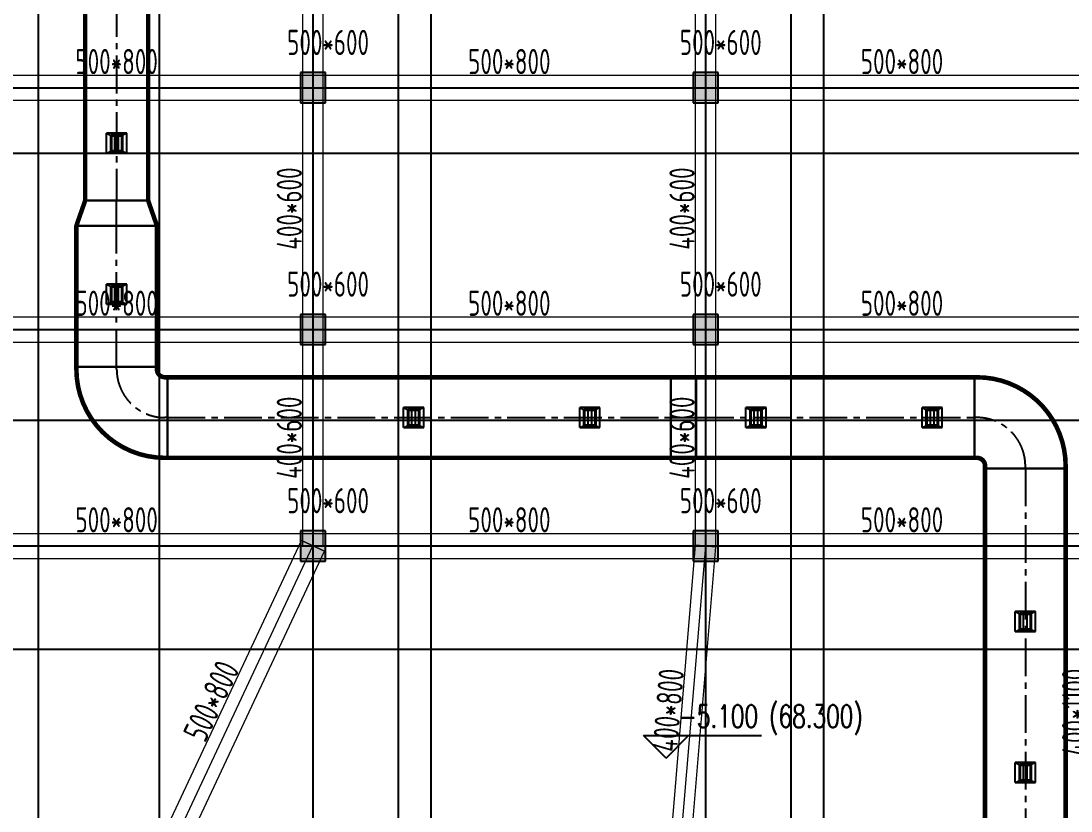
# Model space of a CAD drawing. Extents: x 369444 to 684549, y -549309 to 575337.
# Drawn here: x 420974 to 441831, y 355344 to 371032 of the extents above; entities that cross this region are included whole.
import ezdxf

# ---------------------------------------------------------------- set-up
doc = ezdxf.new("R2010")
doc.units = 0
doc.header["$LTSCALE"] = 1000
doc.header["$MEASUREMENT"] = 0
doc.linetypes.add('CENTER2', pattern=[1.125, 0.75, -0.125, 0.125, -0.125])
for name, color, linetype, lineweight, true_color in [('-1-0-1', 7, 'Continuous', 0, 0xc0c0c0), ('-1-1-2', 7, 'Continuous', 0, 0xc0c0c0), ('-2-0-1', 1, 'Continuous', 0, 0xff0000), ('-2-1-2', 9, 'Continuous', 0, 0x808080), ('11-6-1', 2, 'Continuous', 0, 0xffff00), ('11-6-2', 2, 'Continuous', 0, 0xffff00), ('11-6-5', 2, 'Continuous', 0, 0xffff00), ('12-6-1', 4, 'Continuous', 0, 0x00ffff), ('12-6-2', 4, 'Continuous', 0, 0x00ffff), ('12-6-5', 4, 'Continuous', 0, 0x00ffff)]:
    doc.layers.add(name, color=color, linetype=linetype, lineweight=lineweight, true_color=true_color)
for name, color, linetype in [('A-COLU-CONC', 9, 'Continuous'), ('A-WALL-HATCH', 8, 'Continuous'), ('COLUMN', 9, 'Continuous'), ('DOTE', 1, 'Continuous'), ('DUCT-排烟中心线', 5, 'CENTER2'), ('DUCT-排烟法兰', 4, 'Continuous'), ('DUCT-排烟管', 2, 'Continuous'), ('DUCT-排烟管端线', 4, 'Continuous'), ('景观场地标高', 4, 'Continuous'), ('风管标注', 3, 'Continuous')]:
    doc.layers.add(name, color=color, linetype=linetype)
doc.styles.add('_TCH_DIM', font='SIMPLEX', dxfattribs={"bigfont": 'GBCBIG'})
doc.styles.add('yjkcad', font='yjkeng.shx', dxfattribs={"width": 0.7, "height": 250, "bigfont": 'yjkchn.shx'})

# ---------------------------------------------------------------- blocks, each defined once
blk = doc.blocks.new('N-风管')
at = {"color": 0, "linetype": 'Continuous'}
for p, q in [((38489258630.664482, 3905462880.487501, 2600), (38489258630.664482, 3905463280.487501, 2600)), ((38489258630.664482, 3905459880.987501, 2600), (38489258630.664482, 3905460280.987501, 2600)), ((38489264530.827583, 3905457430.368454, 2600), (38489264530.827583, 3905457830.368454, 2600)), ((38489268030.827583, 3905457430.368454, 2600), (38489268030.827583, 3905457830.368454, 2600)), ((38489271330.827583, 3905457430.368454, 2600), (38489271330.827583, 3905457830.368454, 2600)), ((38489274830.827583, 3905457430.368454, 2600), (38489274830.827583, 3905457830.368454, 2600)), ((38489276680.636398, 3905453380.5, 2600), (38489276680.636398, 3905453780.5, 2600)), ((38489276680.636398, 3905450380.5, 2600), (38489276680.636398, 3905450780.5, 2600))]:
    blk.add_line(p, q, dxfattribs=at)
at = {"color": 0}
for p, q in [((38489259030.664482, 3905463280.487501, 2600), (38489258630.664482, 3905463280.487501, 2600)), ((38489258630.664482, 3905463280.487501, 2600), (38489258719.553368, 3905463232.487501, 2600)), ((38489259030.664482, 3905463280.487501, 2600), (38489258941.775597, 3905463232.487501, 2600)), ((38489259030.664482, 3905462880.487501, 2600), (38489259030.664482, 3905463280.487501, 2600)), ((38489258793.627441, 3905462920.487501, 2600), (38489258793.627441, 3905463232.487501, 2600)), ((38489258867.701523, 3905462920.487501, 2600), (38489258867.701523, 3905463232.487501, 2600)), ((38489258630.664482, 3905462880.487501, 2600), (38489258719.553368, 3905462920.487501, 2600)), ((38489258630.664482, 3905462880.487501, 2600), (38489259030.664482, 3905462880.487501, 2600)), ((38489258941.775597, 3905462920.487501, 2600), (38489259030.664482, 3905462880.487501, 2600)), ((38489259030.664482, 3905460280.987501, 2600), (38489258630.664482, 3905460280.987501, 2600)), ((38489258630.664482, 3905460280.987501, 2600), (38489258719.553368, 3905460232.987501, 2600)), ((38489258793.627441, 3905459920.987501, 2600), (38489258793.627441, 3905460232.987501, 2600)), ((38489258867.701523, 3905459920.987501, 2600), (38489258867.701523, 3905460232.987501, 2600)), ((38489259030.664482, 3905460280.987501, 2600), (38489258941.775597, 3905460232.987501, 2600)), ((38489259030.664482, 3905459880.987501, 2600), (38489259030.664482, 3905460280.987501, 2600)), ((38489258630.664482, 3905459880.987501, 2600), (38489258719.553368, 3905459920.987501, 2600)), ((38489258630.664482, 3905459880.987501, 2600), (38489259030.664482, 3905459880.987501, 2600)), ((38489258941.775597, 3905459920.987501, 2600), (38489259030.664482, 3905459880.987501, 2600)), ((38489264930.827583, 3905457830.368454, 2600), (38489264530.827583, 3905457830.368454, 2600)), ((38489264530.827583, 3905457830.368454, 2600), (38489264619.716461, 3905457782.368454, 2600)), ((38489264693.790527, 3905457470.368454, 2600), (38489264693.790527, 3905457782.368454, 2600)), ((38489264767.864616, 3905457470.368454, 2600), (38489264767.864616, 3905457782.368454, 2600)), ((38489264930.827583, 3905457830.368454, 2600), (38489264841.93869, 3905457782.368454, 2600)), ((38489264930.827583, 3905457430.368454, 2600), (38489264930.827583, 3905457830.368454, 2600)), ((38489268430.827583, 3905457830.368454, 2600), (38489268030.827583, 3905457830.368454, 2600)), ((38489268030.827583, 3905457830.368454, 2600), (38489268119.716461, 3905457782.368454, 2600)), ((38489268193.790527, 3905457470.368454, 2600), (38489268193.790527, 3905457782.368454, 2600)), ((38489268267.864616, 3905457470.368454, 2600), (38489268267.864616, 3905457782.368454, 2600)), ((38489268430.827583, 3905457830.368454, 2600), (38489268341.93869, 3905457782.368454, 2600)), ((38489268430.827583, 3905457430.368454, 2600), (38489268430.827583, 3905457830.368454, 2600)), ((38489271730.827583, 3905457830.368454, 2600), (38489271330.827583, 3905457830.368454, 2600)), ((38489271330.827583, 3905457830.368454, 2600), (38489271419.716461, 3905457782.368454, 2600)), ((38489271493.790527, 3905457470.368454, 2600), (38489271493.790527, 3905457782.368454, 2600)), ((38489271567.864616, 3905457470.368454, 2600), (38489271567.864616, 3905457782.368454, 2600)), ((38489271730.827583, 3905457830.368454, 2600), (38489271641.93869, 3905457782.368454, 2600)), ((38489271730.827583, 3905457430.368454, 2600), (38489271730.827583, 3905457830.368454, 2600)), ((38489275230.827583, 3905457830.368454, 2600), (38489274830.827583, 3905457830.368454, 2600)), ((38489274830.827583, 3905457830.368454, 2600), (38489274919.716461, 3905457782.368454, 2600)), ((38489274993.790527, 3905457470.368454, 2600), (38489274993.790527, 3905457782.368454, 2600)), ((38489275067.864616, 3905457470.368454, 2600), (38489275067.864616, 3905457782.368454, 2600)), ((38489275230.827583, 3905457830.368454, 2600), (38489275141.93869, 3905457782.368454, 2600)), ((38489275230.827583, 3905457430.368454, 2600), (38489275230.827583, 3905457830.368454, 2600)), ((38489264530.827583, 3905457430.368454, 2600), (38489264619.716461, 3905457470.368454, 2600)), ((38489264530.827583, 3905457430.368454, 2600), (38489264930.827583, 3905457430.368454, 2600)), ((38489264841.93869, 3905457470.368454, 2600), (38489264930.827583, 3905457430.368454, 2600)), ((38489268030.827583, 3905457430.368454, 2600), (38489268119.716461, 3905457470.368454, 2600)), ((38489268030.827583, 3905457430.368454, 2600), (38489268430.827583, 3905457430.368454, 2600)), ((38489268341.93869, 3905457470.368454, 2600), (38489268430.827583, 3905457430.368454, 2600)), ((38489271330.827583, 3905457430.368454, 2600), (38489271419.716461, 3905457470.368454, 2600)), ((38489271330.827583, 3905457430.368454, 2600), (38489271730.827583, 3905457430.368454, 2600)), ((38489271641.93869, 3905457470.368454, 2600), (38489271730.827583, 3905457430.368454, 2600)), ((38489274830.827583, 3905457430.368454, 2600), (38489274919.716461, 3905457470.368454, 2600)), ((38489274830.827583, 3905457430.368454, 2600), (38489275230.827583, 3905457430.368454, 2600)), ((38489275141.93869, 3905457470.368454, 2600), (38489275230.827583, 3905457430.368454, 2600)), ((38489277080.636398, 3905453780.5, 2600), (38489276680.636398, 3905453780.5, 2600)), ((38489276680.636398, 3905453780.5, 2600), (38489276769.525284, 3905453732.5, 2600)), ((38489276843.599358, 3905453420.5, 2600), (38489276843.599358, 3905453732.5, 2600)), ((38489276917.673439, 3905453420.5, 2600), (38489276917.673439, 3905453732.5, 2600)), ((38489277080.636398, 3905453780.5, 2600), (38489276991.747513, 3905453732.5, 2600)), ((38489277080.636398, 3905453380.5, 2600), (38489277080.636398, 3905453780.5, 2600)), ((38489276680.636398, 3905453380.5, 2600), (38489276769.525284, 3905453420.5, 2600)), ((38489276680.636398, 3905453380.5, 2600), (38489277080.636398, 3905453380.5, 2600)), ((38489276991.747513, 3905453420.5, 2600), (38489277080.636398, 3905453380.5, 2600)), ((38489277080.636398, 3905450780.5, 2600), (38489276680.636398, 3905450780.5, 2600)), ((38489276680.636398, 3905450780.5, 2600), (38489276769.525284, 3905450732.5, 2600)), ((38489277080.636398, 3905450780.5, 2600), (38489276991.747513, 3905450732.5, 2600)), ((38489277080.636398, 3905450380.5, 2600), (38489277080.636398, 3905450780.5, 2600)), ((38489276843.599358, 3905450420.5, 2600), (38489276843.599358, 3905450732.5, 2600)), ((38489276917.673439, 3905450420.5, 2600), (38489276917.673439, 3905450732.5, 2600)), ((38489276680.636398, 3905450380.5, 2600), (38489276769.525284, 3905450420.5, 2600)), ((38489276680.636398, 3905450380.5, 2600), (38489277080.636398, 3905450380.5, 2600)), ((38489276991.747513, 3905450420.5, 2600), (38489277080.636398, 3905450380.5, 2600))]:
    blk.add_line(p, q, dxfattribs=at)
at = {"color": 0, "lineweight": 40}
for p, q in [((38489258941.775597, 3905463232.487501, 2600), (38489258719.553368, 3905463232.487501, 2600)), ((38489258719.553368, 3905463232.487501, 2600), (38489258719.553368, 3905462920.487501, 2600)), ((38489258941.775597, 3905463232.487501, 2600), (38489258941.775597, 3905462920.487501, 2600)), ((38489258719.553368, 3905462920.487501, 2600), (38489258941.775597, 3905462920.487501, 2600)), ((38489258941.775597, 3905460232.987501, 2600), (38489258719.553368, 3905460232.987501, 2600)), ((38489258719.553368, 3905460232.987501, 2600), (38489258719.553368, 3905459920.987501, 2600)), ((38489258941.775597, 3905460232.987501, 2600), (38489258941.775597, 3905459920.987501, 2600)), ((38489258719.553368, 3905459920.987501, 2600), (38489258941.775597, 3905459920.987501, 2600)), ((38489264841.93869, 3905457782.368454, 2600), (38489264619.716461, 3905457782.368454, 2600)), ((38489264619.716461, 3905457782.368454, 2600), (38489264619.716461, 3905457470.368454, 2600)), ((38489264841.93869, 3905457782.368454, 2600), (38489264841.93869, 3905457470.368454, 2600)), ((38489268341.93869, 3905457782.368454, 2600), (38489268119.716461, 3905457782.368454, 2600)), ((38489268119.716461, 3905457782.368454, 2600), (38489268119.716461, 3905457470.368454, 2600)), ((38489268341.93869, 3905457782.368454, 2600), (38489268341.93869, 3905457470.368454, 2600)), ((38489271641.93869, 3905457782.368454, 2600), (38489271419.716461, 3905457782.368454, 2600)), ((38489271419.716461, 3905457782.368454, 2600), (38489271419.716461, 3905457470.368454, 2600)), ((38489271641.93869, 3905457782.368454, 2600), (38489271641.93869, 3905457470.368454, 2600)), ((38489275141.93869, 3905457782.368454, 2600), (38489274919.716461, 3905457782.368454, 2600)), ((38489274919.716461, 3905457782.368454, 2600), (38489274919.716461, 3905457470.368454, 2600)), ((38489275141.93869, 3905457782.368454, 2600), (38489275141.93869, 3905457470.368454, 2600)), ((38489264619.716461, 3905457470.368454, 2600), (38489264841.93869, 3905457470.368454, 2600)), ((38489268119.716461, 3905457470.368454, 2600), (38489268341.93869, 3905457470.368454, 2600)), ((38489271419.716461, 3905457470.368454, 2600), (38489271641.93869, 3905457470.368454, 2600)), ((38489274919.716461, 3905457470.368454, 2600), (38489275141.93869, 3905457470.368454, 2600)), ((38489276991.747513, 3905453732.5, 2600), (38489276769.525284, 3905453732.5, 2600)), ((38489276769.525284, 3905453732.5, 2600), (38489276769.525284, 3905453420.5, 2600)), ((38489276991.747513, 3905453732.5, 2600), (38489276991.747513, 3905453420.5, 2600)), ((38489276769.525284, 3905453420.5, 2600), (38489276991.747513, 3905453420.5, 2600)), ((38489276991.747513, 3905450732.5, 2600), (38489276769.525284, 3905450732.5, 2600)), ((38489276769.525284, 3905450732.5, 2600), (38489276769.525284, 3905450420.5, 2600)), ((38489276991.747513, 3905450732.5, 2600), (38489276991.747513, 3905450420.5, 2600)), ((38489276769.525284, 3905450420.5, 2600), (38489276991.747513, 3905450420.5, 2600))]:
    blk.add_line(p, q, dxfattribs=at)
at = {"layer": 'DUCT-排烟中心线', "color": 0}
for p, q in [((38489258830.664482, 3905470443.664015), (38489258830.664467, 3905461940.665907)), ((38489258830.664482, 3905461440.46591), (38489258830.664467, 3905461940.46591)), ((38489258830.66478, 3905458640.568377), (38489258830.664482, 3905461440.265905)), ((38489258830.664787, 3905458590.368377), (38489258830.66478, 3905458640.368377)), ((38489259840.664787, 3905457630.368454), (38489259790.664787, 3905457630.368454)), ((38489259840.664787, 3905457630.368454), (38489269841.399193, 3905457630.368454)), ((38489269841.59919, 3905457630.368454), (38489270341.59919, 3905457630.368454)), ((38489270341.799187, 3905457630.368454), (38489275870.436401, 3905457630.368454)), ((38489275920.636398, 3905457630.368454), (38489275870.636398, 3905457630.368454)), ((38489276880.636398, 3905456620.368454), (38489276880.636398, 3905456670.368454)), ((38489276880.636398, 3905456620.168455), (38489276880.636398, 3905447990.70988))]:
    blk.add_line(p, q, dxfattribs=at)
for centre, radius, start, end in [((38489259790.664787, 3905458590.368448), 959.999993, 180.0000042404, 270), ((38489275920.636398, 3905456670.368454), 960, 0.0000000285, 90)]:
    blk.add_arc(centre, radius, start, end, dxfattribs=at)
at = {"layer": 'DUCT-排烟法兰', "color": 0}
for p, q in [((38489258175.664467, 3905461940.565908), (38489259485.664467, 3905461940.565908)), ((38489259670.664482, 3905461440.365904), (38489257990.664482, 3905461440.365904)), ((38489259670.66478, 3905458640.468377), (38489257990.66478, 3905458640.468377)), ((38489269841.499191, 3905458470.368454), (38489269841.499191, 3905456790.368454)), ((38489270341.699188, 3905456790.368454), (38489270341.699188, 3905458470.368454)), ((38489275870.5364, 3905458470.368454), (38489275870.5364, 3905456790.368454)), ((38489276040.636398, 3905456620.268455), (38489277720.636398, 3905456620.268455))]:
    blk.add_line(p, q, dxfattribs=at)
at = {"layer": 'DUCT-排烟管', "color": 0, "const_width": 90}
for points in [[(38489258205.664482, 3905470443.664016), (38489258205.664467, 3905461940.665908)], [(38489259455.664467, 3905461940.665906), (38489259455.664482, 3905470443.664014)], [(38489258030.664482, 3905461440.465889), (38489258205.664467, 3905461940.465894)], [(38489259630.664482, 3905461440.465931), (38489259455.664467, 3905461940.465926)], [(38489258030.664482, 3905461440.265821), (38489258030.66478, 3905458640.568292)], [(38489259630.66478, 3905458640.568461), (38489259630.664482, 3905461440.26599)], [(38489258030.664787, 3905458590.36831), (38489258030.66478, 3905458640.36831)], [(38489259630.66478, 3905458640.368443), (38489259630.664787, 3905458590.368443)], [(38489259790.664787, 3905458430.368454), (38489259840.664787, 3905458430.368454)], [(38489269841.399193, 3905458430.368454), (38489259840.664787, 3905458430.368454)], [(38489269841.59919, 3905458430.368454), (38489270341.59919, 3905458430.368454)], [(38489275870.436401, 3905458430.368454), (38489270341.799187, 3905458430.368454)], [(38489275920.636398, 3905458430.368454), (38489275870.636398, 3905458430.368454)], [(38489259840.664787, 3905456830.368454), (38489259790.664787, 3905456830.368454)], [(38489259840.664787, 3905456830.368454), (38489269841.399193, 3905456830.368454)], [(38489269841.59919, 3905456830.368454), (38489270341.59919, 3905456830.368454)], [(38489270341.799187, 3905456830.368454), (38489275870.436401, 3905456830.368454)], [(38489275870.636398, 3905456830.368454), (38489275920.636398, 3905456830.368454)], [(38489276080.636398, 3905456670.368454), (38489276080.636398, 3905456620.368454)], [(38489276080.636398, 3905456620.168455), (38489276080.636398, 3905447990.70988)], [(38489277680.636398, 3905456620.368454), (38489277680.636398, 3905456670.368454)], [(38489277680.636398, 3905447990.70988), (38489277680.636398, 3905456620.168455)]]:
    blk.add_lwpolyline(points, dxfattribs=at)
at = {"layer": 'DUCT-排烟管', "color": 0, "extrusion": (0, 0, -1), "const_width": 90}
for points in [[(-38489259790.664787, 3905456830.368454, 0.4142135409), (-38489258030.664787, 3905458590.36831)], [(-38489259790.664787, 3905458430.368454, 0.4142135694), (-38489259630.664787, 3905458590.368443)]]:
    blk.add_lwpolyline(points, format="xyb", dxfattribs=at)
at = {"layer": 'DUCT-排烟管', "color": 0, "const_width": 90}
for points in [[(38489277680.636398, 3905456670.368454, 0.4142135624), (38489275920.636398, 3905458430.368454)], [(38489276080.636398, 3905456670.368454, 0.4142135624), (38489275920.636398, 3905456830.368454)]]:
    blk.add_lwpolyline(points, format="xyb", dxfattribs=at)
at = {"layer": 'DUCT-排烟管端线', "color": 0}
for p, q in [((38489258205.664467, 3905461940.665908), (38489259455.664467, 3905461940.665906)), ((38489259455.664467, 3905461940.465926), (38489258205.664467, 3905461940.465894)), ((38489258030.664482, 3905461440.465889), (38489259630.664482, 3905461440.465931)), ((38489259630.664482, 3905461440.26599), (38489258030.664482, 3905461440.265821)), ((38489258030.66478, 3905458640.568292), (38489259630.66478, 3905458640.568461)), ((38489258030.66478, 3905458640.36831), (38489259630.66478, 3905458640.368443)), ((38489259840.664787, 3905456830.368454), (38489259840.664787, 3905458430.368454)), ((38489259840.664787, 3905458430.368454), (38489259840.664787, 3905456830.368454)), ((38489269841.399193, 3905456830.368454), (38489269841.399193, 3905458430.368454)), ((38489269841.59919, 3905458430.368454), (38489269841.59919, 3905456830.368454)), ((38489270341.59919, 3905456830.368454), (38489270341.59919, 3905458430.368454)), ((38489270341.799187, 3905458430.368454), (38489270341.799187, 3905456830.368454)), ((38489275870.436401, 3905456830.368454), (38489275870.436401, 3905458430.368454)), ((38489275870.636398, 3905458430.368454), (38489275870.636398, 3905456830.368454)), ((38489277680.636398, 3905456620.368454), (38489276080.636398, 3905456620.368454)), ((38489277680.636398, 3905456620.168455), (38489276080.636398, 3905456620.168455))]:
    blk.add_line(p, q, dxfattribs=at)

msp = doc.modelspace()

# ---------------------------------------------------------------- hatches: boundary and pattern name
at = {"layer": 'A-WALL-HATCH'}
for points in [[(427024.7, 369406.6), (427024.7, 370006.6), (426524.7, 370006.6), (426524.7, 369406.6)], [(434824.7, 369406.6), (434824.7, 370006.6), (434324.7, 370006.6), (434324.7, 369406.6)], [(427024.7, 364606.6), (427024.7, 365206.6), (426524.7, 365206.6), (426524.7, 364606.6)], [(434824.7, 364606.6), (434824.7, 365206.6), (434324.7, 365206.6), (434324.7, 364606.6)], [(427024.7, 360306.6), (427024.7, 360906.6), (426524.7, 360906.6), (426524.7, 360306.6)], [(434824.7, 360306.6), (434824.7, 360906.6), (434324.7, 360906.6), (434324.7, 360306.6)]]:
    msp.add_hatch(color=256, dxfattribs=at).paths.add_polyline_path(points)

# ---------------------------------------------------------------- linework, layer by layer
at = {"layer": '-1-0-1', "color": 0}
for p in [(426774.3, 369707.1, -3600), (434574.3, 369707.1, -3600), (426774.3, 364907.1, -3600), (434574.3, 364907.1, -3600), (426774.3, 360607.1, -3600), (434574.3, 360607.1, -3600)]:
    msp.add_point(p, dxfattribs=at)
at = {"layer": '-1-1-2', "color": 0}
for p, q in [((426774.3, 369707.1, -3600), (426774.3, 369707.1)), ((434574.3, 369707.1, -3600), (434574.3, 369707.1)), ((426774.3, 364907.1, -3600), (426774.3, 364907.1)), ((434574.3, 364907.1, -3600), (434574.3, 364907.1)), ((426774.3, 360607.1, -3600), (426774.3, 360607.1)), ((434574.3, 360607.1, -3600), (434574.3, 360607.1))]:
    msp.add_line(p, q, dxfattribs=at)
at = {"layer": '-2-0-1', "color": 0}
for p, q in [((426774.3, 369707.1, -3600), (426774.3, 376307.1, -3600)), ((434574.3, 369707.1, -3600), (434574.3, 376307.1, -3600)), ((418974.3, 369707.1, -3600), (426774.3, 369707.1, -3600)), ((426774.3, 369707.1, -3600), (434574.3, 369707.1, -3600)), ((426774.3, 364907.1, -3600), (426774.3, 369707.1, -3600)), ((434574.3, 364907.1, -3600), (434574.3, 369707.1, -3600)), ((434574.3, 369707.1, -3600), (442374.3, 369707.1, -3600)), ((418974.3, 364907.1, -3600), (426774.3, 364907.1, -3600)), ((426774.3, 364907.1, -3600), (434574.3, 364907.1, -3600)), ((426774.3, 360607.1, -3600), (426774.3, 364907.1, -3600)), ((434574.3, 360607.1, -3600), (434574.3, 364907.1, -3600)), ((434574.3, 364907.1, -3600), (442374.3, 364907.1, -3600)), ((418974.3, 360607.1, -3600), (426774.3, 360607.1, -3600)), ((423674.4, 354006.9, -3600), (426774.3, 360607.1, -3600)), ((426774.3, 360607.1, -3600), (434574.3, 360607.1, -3600)), ((434024.3, 354007.1, -3600), (434574.3, 360607.1, -3600)), ((434574.3, 360607.1, -3600), (442374.3, 360607.1, -3600))]:
    msp.add_line(p, q, dxfattribs=at)
at = {"layer": '-2-1-2', "color": 0}
for p, q in [((426774.3, 369707.1), (426774.3, 376307.1)), ((434574.3, 369707.1), (434574.3, 376307.1)), ((418974.3, 369707.1), (426774.3, 369707.1)), ((426774.3, 369707.1), (434574.3, 369707.1)), ((426774.3, 364907.1), (426774.3, 369707.1)), ((434574.3, 364907.1), (434574.3, 369707.1)), ((434574.3, 369707.1), (442374.3, 369707.1)), ((418974.3, 364907.1), (426774.3, 364907.1)), ((426774.3, 364907.1), (434574.3, 364907.1)), ((426774.3, 360607.1), (426774.3, 364907.1)), ((434574.3, 360607.1), (434574.3, 364907.1)), ((434574.3, 364907.1), (442374.3, 364907.1)), ((418974.3, 360607.1), (426774.3, 360607.1)), ((423674.4, 354006.9), (426774.3, 360607.1)), ((426774.3, 360607.1), (434574.3, 360607.1)), ((434024.3, 354007.1), (434574.3, 360607.1)), ((434574.3, 360607.1), (442374.3, 360607.1))]:
    msp.add_line(p, q, dxfattribs=at)
at = {"layer": '11-6-1', "color": 0}
for p, q in [((426524.3, 370007.1), (426524.3, 369407.1)), ((427024.3, 370007.1), (426524.3, 370007.1)), ((426524.3, 370007.1, -3600), (426524.3, 369407.1, -3600)), ((427024.3, 370007.1, -3600), (426524.3, 370007.1, -3600)), ((426524.3, 370007.1, -3600), (426524.3, 370007.1)), ((427024.3, 369407.1), (427024.3, 370007.1)), ((427024.3, 369407.1, -3600), (427024.3, 370007.1, -3600)), ((427024.3, 370007.1, -3600), (427024.3, 370007.1)), ((434324.3, 370007.1), (434324.3, 369407.1)), ((434824.3, 370007.1), (434324.3, 370007.1)), ((434324.3, 370007.1, -3600), (434324.3, 369407.1, -3600)), ((434824.3, 370007.1, -3600), (434324.3, 370007.1, -3600)), ((434324.3, 370007.1, -3600), (434324.3, 370007.1)), ((434824.3, 369407.1), (434824.3, 370007.1)), ((434824.3, 369407.1, -3600), (434824.3, 370007.1, -3600)), ((434824.3, 370007.1, -3600), (434824.3, 370007.1)), ((426524.3, 369407.1), (427024.3, 369407.1)), ((426524.3, 369407.1, -3600), (427024.3, 369407.1, -3600)), ((426524.3, 369407.1, -3600), (426524.3, 369407.1)), ((427024.3, 369407.1, -3600), (427024.3, 369407.1)), ((434324.3, 369407.1), (434824.3, 369407.1)), ((434324.3, 369407.1, -3600), (434824.3, 369407.1, -3600)), ((434324.3, 369407.1, -3600), (434324.3, 369407.1)), ((434824.3, 369407.1, -3600), (434824.3, 369407.1)), ((426524.3, 365207.1), (426524.3, 364607.1)), ((427024.3, 365207.1), (426524.3, 365207.1)), ((426524.3, 365207.1, -3600), (426524.3, 364607.1, -3600)), ((427024.3, 365207.1, -3600), (426524.3, 365207.1, -3600)), ((426524.3, 365207.1, -3600), (426524.3, 365207.1)), ((427024.3, 364607.1), (427024.3, 365207.1)), ((427024.3, 364607.1, -3600), (427024.3, 365207.1, -3600)), ((427024.3, 365207.1, -3600), (427024.3, 365207.1)), ((434324.3, 365207.1), (434324.3, 364607.1)), ((434824.3, 365207.1), (434324.3, 365207.1)), ((434324.3, 365207.1, -3600), (434324.3, 364607.1, -3600)), ((434824.3, 365207.1, -3600), (434324.3, 365207.1, -3600)), ((434324.3, 365207.1, -3600), (434324.3, 365207.1)), ((434824.3, 364607.1), (434824.3, 365207.1)), ((434824.3, 364607.1, -3600), (434824.3, 365207.1, -3600)), ((434824.3, 365207.1, -3600), (434824.3, 365207.1)), ((426524.3, 364607.1), (427024.3, 364607.1)), ((426524.3, 364607.1, -3600), (427024.3, 364607.1, -3600)), ((426524.3, 364607.1, -3600), (426524.3, 364607.1)), ((427024.3, 364607.1, -3600), (427024.3, 364607.1)), ((434324.3, 364607.1), (434824.3, 364607.1)), ((434324.3, 364607.1, -3600), (434824.3, 364607.1, -3600)), ((434324.3, 364607.1, -3600), (434324.3, 364607.1)), ((434824.3, 364607.1, -3600), (434824.3, 364607.1)), ((426524.3, 360907.1), (426524.3, 360307.1)), ((427024.3, 360907.1), (426524.3, 360907.1)), ((426524.3, 360907.1, -3600), (426524.3, 360307.1, -3600)), ((427024.3, 360907.1, -3600), (426524.3, 360907.1, -3600)), ((426524.3, 360907.1, -3600), (426524.3, 360907.1)), ((427024.3, 360307.1), (427024.3, 360907.1)), ((427024.3, 360307.1, -3600), (427024.3, 360907.1, -3600)), ((427024.3, 360907.1, -3600), (427024.3, 360907.1)), ((434324.3, 360907.1), (434324.3, 360307.1)), ((434824.3, 360907.1), (434324.3, 360907.1)), ((434324.3, 360907.1, -3600), (434324.3, 360307.1, -3600)), ((434824.3, 360907.1, -3600), (434324.3, 360907.1, -3600)), ((434324.3, 360907.1, -3600), (434324.3, 360907.1)), ((434824.3, 360307.1), (434824.3, 360907.1)), ((434824.3, 360307.1, -3600), (434824.3, 360907.1, -3600)), ((434824.3, 360907.1, -3600), (434824.3, 360907.1)), ((426524.3, 360307.1), (427024.3, 360307.1)), ((426524.3, 360307.1, -3600), (427024.3, 360307.1, -3600)), ((426524.3, 360307.1, -3600), (426524.3, 360307.1)), ((427024.3, 360307.1, -3600), (427024.3, 360307.1)), ((434324.3, 360307.1), (434824.3, 360307.1)), ((434324.3, 360307.1, -3600), (434824.3, 360307.1, -3600)), ((434324.3, 360307.1, -3600), (434324.3, 360307.1)), ((434824.3, 360307.1, -3600), (434824.3, 360307.1))]:
    msp.add_line(p, q, dxfattribs=at)
at = {"layer": '11-6-2', "color": 0}
for p, q in [((426774.3, 369707.1, -3600), (426774.3, 369707.1)), ((434574.3, 369707.1, -3600), (434574.3, 369707.1)), ((426774.3, 364907.1, -3600), (426774.3, 364907.1)), ((434574.3, 364907.1, -3600), (434574.3, 364907.1)), ((426774.3, 360607.1, -3600), (426774.3, 360607.1)), ((434574.3, 360607.1, -3600), (434574.3, 360607.1))]:
    msp.add_line(p, q, dxfattribs=at)
at = {"layer": '12-6-1', "color": 0}
for p, q in [((426574.3, 369707.1, -5100), (426574.3, 376307.1, -5100)), ((426574.3, 369707.1, -5900), (426574.3, 376307.1, -5900)), ((426974.3, 369707.1, -5100), (426974.3, 376307.1, -5100)), ((426974.3, 369707.1, -5900), (426974.3, 376307.1, -5900)), ((434374.3, 369707.1, -5100), (434374.3, 376307.1, -5100)), ((434374.3, 369707.1, -5900), (434374.3, 376307.1, -5900)), ((434774.3, 369707.1, -5100), (434774.3, 376307.1, -5100)), ((434774.3, 369707.1, -5900), (434774.3, 376307.1, -5900)), ((418974.3, 369957.1), (426774.3, 369957.1)), ((418974.3, 369957.1, -800), (426774.3, 369957.1, -800)), ((426774.3, 369957.1), (426774.3, 369457.1)), ((426774.3, 369957.1, -800), (426774.3, 369957.1)), ((426774.3, 369457.1, -800), (426774.3, 369957.1, -800)), ((426774.3, 369957.1), (434574.3, 369957.1)), ((426774.3, 369957.1, -800), (434574.3, 369957.1, -800)), ((426774.3, 369957.1), (426774.3, 369457.1)), ((426774.3, 369957.1, -800), (426774.3, 369957.1)), ((426774.3, 369457.1, -800), (426774.3, 369957.1, -800)), ((434574.3, 369957.1), (434574.3, 369457.1)), ((434574.3, 369957.1, -800), (434574.3, 369957.1)), ((434574.3, 369457.1, -800), (434574.3, 369957.1, -800)), ((434574.3, 369957.1), (442374.3, 369957.1)), ((434574.3, 369957.1, -800), (442374.3, 369957.1, -800)), ((434574.3, 369957.1), (434574.3, 369457.1)), ((434574.3, 369957.1, -800), (434574.3, 369957.1)), ((434574.3, 369457.1, -800), (434574.3, 369957.1, -800)), ((426574.3, 369707.1, -5100), (426974.3, 369707.1, -5100)), ((426574.3, 369707.1, -5900), (426574.3, 369707.1, -5100)), ((426974.3, 369707.1, -5900), (426574.3, 369707.1, -5900)), ((426574.3, 369707.1, -5100), (426974.3, 369707.1, -5100)), ((426574.3, 369707.1, -5700), (426574.3, 369707.1, -5100)), ((426974.3, 369707.1, -5700), (426574.3, 369707.1, -5700)), ((426574.3, 364907.1, -5100), (426574.3, 369707.1, -5100)), ((426574.3, 364907.1, -5700), (426574.3, 369707.1, -5700)), ((426974.3, 369707.1, -5100), (426974.3, 369707.1, -5900)), ((426974.3, 369707.1, -5100), (426974.3, 369707.1, -5700)), ((426974.3, 364907.1, -5100), (426974.3, 369707.1, -5100)), ((426974.3, 364907.1, -5700), (426974.3, 369707.1, -5700)), ((434374.3, 369707.1, -5100), (434774.3, 369707.1, -5100)), ((434374.3, 369707.1, -5900), (434374.3, 369707.1, -5100)), ((434774.3, 369707.1, -5900), (434374.3, 369707.1, -5900)), ((434374.3, 369707.1, -5100), (434774.3, 369707.1, -5100)), ((434374.3, 369707.1, -5700), (434374.3, 369707.1, -5100)), ((434774.3, 369707.1, -5700), (434374.3, 369707.1, -5700)), ((434374.3, 364907.1, -5100), (434374.3, 369707.1, -5100)), ((434374.3, 364907.1, -5700), (434374.3, 369707.1, -5700)), ((434774.3, 369707.1, -5100), (434774.3, 369707.1, -5900)), ((434774.3, 369707.1, -5100), (434774.3, 369707.1, -5700)), ((434774.3, 364907.1, -5100), (434774.3, 369707.1, -5100)), ((434774.3, 364907.1, -5700), (434774.3, 369707.1, -5700)), ((418974.3, 369457.1), (426774.3, 369457.1)), ((418974.3, 369457.1, -800), (426774.3, 369457.1, -800)), ((426774.3, 369457.1), (426774.3, 369457.1, -800)), ((426774.3, 369457.1), (434574.3, 369457.1)), ((426774.3, 369457.1, -800), (434574.3, 369457.1, -800)), ((426774.3, 369457.1), (426774.3, 369457.1, -800)), ((434574.3, 369457.1), (434574.3, 369457.1, -800)), ((434574.3, 369457.1), (442374.3, 369457.1)), ((434574.3, 369457.1, -800), (442374.3, 369457.1, -800)), ((434574.3, 369457.1), (434574.3, 369457.1, -800)), ((418974.3, 365157.1), (426774.3, 365157.1)), ((418974.3, 365157.1, -800), (426774.3, 365157.1, -800)), ((426774.3, 365157.1), (426774.3, 364657.1)), ((426774.3, 365157.1, -800), (426774.3, 365157.1)), ((426774.3, 364657.1, -800), (426774.3, 365157.1, -800)), ((426774.3, 365157.1), (434574.3, 365157.1)), ((426774.3, 365157.1, -800), (434574.3, 365157.1, -800)), ((426774.3, 365157.1), (426774.3, 364657.1)), ((426774.3, 365157.1, -800), (426774.3, 365157.1)), ((426774.3, 364657.1, -800), (426774.3, 365157.1, -800)), ((434574.3, 365157.1), (434574.3, 364657.1)), ((434574.3, 365157.1, -800), (434574.3, 365157.1)), ((434574.3, 364657.1, -800), (434574.3, 365157.1, -800)), ((434574.3, 365157.1), (442374.3, 365157.1)), ((434574.3, 365157.1, -800), (442374.3, 365157.1, -800)), ((434574.3, 365157.1), (434574.3, 364657.1)), ((434574.3, 365157.1, -800), (434574.3, 365157.1)), ((434574.3, 364657.1, -800), (434574.3, 365157.1, -800)), ((426574.3, 364907.1, -5100), (426974.3, 364907.1, -5100)), ((426574.3, 364907.1, -5700), (426574.3, 364907.1, -5100)), ((426974.3, 364907.1, -5700), (426574.3, 364907.1, -5700)), ((426574.3, 364907.1, -5100), (426974.3, 364907.1, -5100)), ((426574.3, 364907.1, -5700), (426574.3, 364907.1, -5100)), ((426974.3, 364907.1, -5700), (426574.3, 364907.1, -5700)), ((426574.3, 360607.1, -5100), (426574.3, 364907.1, -5100)), ((426574.3, 360607.1, -5700), (426574.3, 364907.1, -5700)), ((426974.3, 364907.1, -5100), (426974.3, 364907.1, -5700)), ((426974.3, 364907.1, -5100), (426974.3, 364907.1, -5700)), ((426974.3, 360607.1, -5100), (426974.3, 364907.1, -5100)), ((426974.3, 360607.1, -5700), (426974.3, 364907.1, -5700)), ((434374.3, 364907.1, -5100), (434774.3, 364907.1, -5100)), ((434374.3, 364907.1, -5700), (434374.3, 364907.1, -5100)), ((434774.3, 364907.1, -5700), (434374.3, 364907.1, -5700)), ((434374.3, 364907.1, -5100), (434774.3, 364907.1, -5100)), ((434374.3, 364907.1, -5700), (434374.3, 364907.1, -5100)), ((434774.3, 364907.1, -5700), (434374.3, 364907.1, -5700)), ((434374.3, 360607.1, -5100), (434374.3, 364907.1, -5100)), ((434374.3, 360607.1, -5700), (434374.3, 364907.1, -5700)), ((434774.3, 364907.1, -5100), (434774.3, 364907.1, -5700)), ((434774.3, 364907.1, -5100), (434774.3, 364907.1, -5700)), ((434774.3, 360607.1, -5100), (434774.3, 364907.1, -5100)), ((434774.3, 360607.1, -5700), (434774.3, 364907.1, -5700)), ((418974.3, 364657.1), (426774.3, 364657.1)), ((418974.3, 364657.1, -800), (426774.3, 364657.1, -800)), ((426774.3, 364657.1), (426774.3, 364657.1, -800)), ((426774.3, 364657.1), (434574.3, 364657.1)), ((426774.3, 364657.1, -800), (434574.3, 364657.1, -800)), ((426774.3, 364657.1), (426774.3, 364657.1, -800)), ((434574.3, 364657.1), (434574.3, 364657.1, -800)), ((434574.3, 364657.1), (442374.3, 364657.1)), ((434574.3, 364657.1, -800), (442374.3, 364657.1, -800)), ((434574.3, 364657.1), (434574.3, 364657.1, -800)), ((418974.3, 360857.1), (426774.3, 360857.1)), ((418974.3, 360857.1, -800), (426774.3, 360857.1, -800)), ((426774.3, 360857.1), (426774.3, 360357.1)), ((426774.3, 360857.1, -800), (426774.3, 360857.1)), ((426774.3, 360357.1, -800), (426774.3, 360857.1, -800)), ((426774.3, 360857.1), (434574.3, 360857.1)), ((426774.3, 360857.1, -800), (434574.3, 360857.1, -800)), ((426774.3, 360857.1), (426774.3, 360357.1)), ((426774.3, 360857.1, -800), (426774.3, 360857.1)), ((426774.3, 360357.1, -800), (426774.3, 360857.1, -800)), ((434574.3, 360857.1), (434574.3, 360357.1)), ((434574.3, 360857.1, -800), (434574.3, 360857.1)), ((434574.3, 360357.1, -800), (434574.3, 360857.1, -800)), ((434574.3, 360857.1), (442374.3, 360857.1)), ((434574.3, 360857.1, -800), (442374.3, 360857.1, -800)), ((434574.3, 360857.1), (434574.3, 360357.1)), ((434574.3, 360857.1, -800), (434574.3, 360857.1)), ((434574.3, 360357.1, -800), (434574.3, 360857.1, -800)), ((423448.1, 354113.2), (426548, 360713.3)), ((423448.1, 354113.2, -800), (426548, 360713.3, -800)), ((426548, 360713.3), (427000.6, 360500.8)), ((426548, 360713.3, -800), (426548, 360713.3)), ((427000.6, 360500.8, -800), (426548, 360713.3, -800)), ((426574.3, 360607.1, -5100), (426974.3, 360607.1, -5100)), ((426574.3, 360607.1, -5700), (426574.3, 360607.1, -5100)), ((426974.3, 360607.1, -5700), (426574.3, 360607.1, -5700)), ((426974.3, 360607.1, -5100), (426974.3, 360607.1, -5700)), ((433825, 354023.7, -5100), (434375, 360623.7, -5100)), ((433825, 354023.7, -5900), (434375, 360623.7, -5900)), ((434374.3, 360607.1, -5100), (434774.3, 360607.1, -5100)), ((434374.3, 360607.1, -5700), (434374.3, 360607.1, -5100)), ((434774.3, 360607.1, -5700), (434374.3, 360607.1, -5700)), ((434375, 360623.7, -5100), (434773.6, 360590.4, -5100)), ((434375, 360623.7, -5900), (434375, 360623.7, -5100)), ((434773.6, 360590.4, -5900), (434375, 360623.7, -5900)), ((434774.3, 360607.1, -5100), (434774.3, 360607.1, -5700)), ((423900.7, 353900.7), (427000.6, 360500.8)), ((423900.7, 353900.7, -800), (427000.6, 360500.8, -800)), ((427000.6, 360500.8), (427000.6, 360500.8, -800)), ((434223.6, 353990.4, -5100), (434773.6, 360590.4, -5100)), ((434223.6, 353990.4, -5900), (434773.6, 360590.4, -5900)), ((434773.6, 360590.4, -5100), (434773.6, 360590.4, -5900)), ((418974.3, 360357.1), (426774.3, 360357.1)), ((418974.3, 360357.1, -800), (426774.3, 360357.1, -800)), ((426774.3, 360357.1), (426774.3, 360357.1, -800)), ((426774.3, 360357.1), (434574.3, 360357.1)), ((426774.3, 360357.1, -800), (434574.3, 360357.1, -800)), ((426774.3, 360357.1), (426774.3, 360357.1, -800)), ((434574.3, 360357.1), (434574.3, 360357.1, -800)), ((434574.3, 360357.1), (442374.3, 360357.1)), ((434574.3, 360357.1, -800), (442374.3, 360357.1, -800)), ((434574.3, 360357.1), (434574.3, 360357.1, -800))]:
    msp.add_line(p, q, dxfattribs=at)
at = {"layer": '12-6-2', "color": 0}
for p, q in [((426774.3, 369707.1, -5100), (426774.3, 376307.1, -5100)), ((434574.3, 369707.1, -5100), (434574.3, 376307.1, -5100)), ((418974.3, 369707.1), (426774.3, 369707.1)), ((426774.3, 369707.1), (434574.3, 369707.1)), ((426774.3, 364907.1, -5100), (426774.3, 369707.1, -5100)), ((434574.3, 369707.1), (442374.3, 369707.1)), ((434574.3, 364907.1, -5100), (434574.3, 369707.1, -5100)), ((418974.3, 364907.1), (426774.3, 364907.1)), ((426774.3, 364907.1), (434574.3, 364907.1)), ((426774.3, 360607.1, -5100), (426774.3, 364907.1, -5100)), ((434574.3, 364907.1), (442374.3, 364907.1)), ((434574.3, 360607.1, -5100), (434574.3, 364907.1, -5100)), ((418974.3, 360607.1), (426774.3, 360607.1)), ((423674.4, 354006.9), (426774.3, 360607.1)), ((426774.3, 360607.1), (434574.3, 360607.1)), ((434024.3, 354007.1, -5100), (434574.3, 360607.1, -5100)), ((434574.3, 360607.1), (442374.3, 360607.1))]:
    msp.add_line(p, q, dxfattribs=at)
at = {"layer": 'A-COLU-CONC'}
for p, q in [((427024.7, 360906.6), (426524.7, 360906.6)), ((426524.7, 360906.6), (426524.7, 360306.6)), ((427024.7, 360306.6), (427024.7, 360906.6)), ((434824.7, 360906.6), (434324.7, 360906.6)), ((434324.7, 360906.6), (434324.7, 360306.6)), ((434824.7, 360306.6), (434824.7, 360906.6)), ((426524.7, 360306.6), (427024.7, 360306.6)), ((434324.7, 360306.6), (434824.7, 360306.6))]:
    msp.add_line(p, q, dxfattribs=at)
at = {"layer": 'COLUMN', "color": 8}
for p, q in [((427024.7, 370006.6), (426524.7, 370006.6)), ((426524.7, 370006.6), (426524.7, 369406.6)), ((427024.7, 369406.6), (427024.7, 370006.6)), ((434824.7, 370006.6), (434324.7, 370006.6)), ((434324.7, 370006.6), (434324.7, 369406.6)), ((434824.7, 369406.6), (434824.7, 370006.6)), ((426524.7, 369406.6), (427024.7, 369406.6)), ((434324.7, 369406.6), (434824.7, 369406.6)), ((427024.7, 365206.6), (426524.7, 365206.6)), ((426524.7, 365206.6), (426524.7, 364606.6)), ((427024.7, 364606.6), (427024.7, 365206.6)), ((434824.7, 365206.6), (434324.7, 365206.6)), ((434324.7, 365206.6), (434324.7, 364606.6)), ((434824.7, 364606.6), (434824.7, 365206.6)), ((426524.7, 364606.6), (427024.7, 364606.6)), ((434324.7, 364606.6), (434824.7, 364606.6))]:
    msp.add_line(p, q, dxfattribs=at)
at = {"layer": 'DOTE', "color": 8}
for p, q in [((421324.5, 59364.2), (421324.5, 476704.8)), ((423724.5, 261807), (423724.5, 476704.8)), ((426774.5, 261807), (426774.5, 476704.8)), ((428474.5, 59364.2), (428474.5, 476704.8)), ((429124.5, 59364.2), (429124.5, 476704.8)), ((434574.5, 261807), (434574.5, 476704.8)), ((436274.5, 59364.2), (436274.5, 476704.8)), ((436924.5, 59364.2), (436924.5, 476704.8))]:
    msp.add_line(p, q, dxfattribs=at)
at = {"layer": 'DOTE', "color": 8, "lineweight": -2}
for p, q in [((377844.4, 369707), (624570.9, 369707)), ((377844.4, 368407), (624570.9, 368407)), ((377844.4, 364907), (624570.9, 364907)), ((377844.4, 363107), (624570.9, 363107)), ((377844.4, 360607), (624570.9, 360607)), ((377844.4, 358557), (624570.9, 358557))]:
    msp.add_line(p, q, dxfattribs=at)
at = {"layer": '景观场地标高'}
for p, q in [((433786.3, 356395.7), (433336.3, 356845.7)), ((433336.3, 356845.7), (435683.8, 356845.7)), ((433786.3, 356395.7), (434236.3, 356845.7))]:
    msp.add_line(p, q, dxfattribs=at)

# ---------------------------------------------------------------- block references
at = {"layer": '风管标注', "color": 8}
msp.add_blockref('N-风管', (-38488835956.2, -3905094473.4), dxfattribs=at)

# ---------------------------------------------------------------- texts
at = {"layer": '11-6-5', "color": 0, "char_height": 500, "attachment_point": 8, "style": 'yjkcad'}
for insert in [(427074.3, 370357.1, -3600), (434874.3, 370357.1, -3600), (427074.3, 365557.1, -3600), (434874.3, 365557.1, -3600), (427074.3, 361257.1, -3600), (434874.3, 361257.1, -3600)]:
    msp.add_mtext('500*600', dxfattribs=dict(at, insert=insert))
at = {"layer": '12-6-5', "color": 0, "char_height": 500, "attachment_point": 8, "style": 'yjkcad'}
for insert in [(422874.3, 369977.1), (430674.3, 369977.1), (438474.3, 369977.1), (422874.3, 365177.1), (430674.3, 365177.1), (438474.3, 365177.1), (422874.3, 360877.1), (430674.3, 360877.1), (438474.3, 360877.1)]:
    msp.add_mtext('500*800', dxfattribs=dict(at, insert=insert))
for s, insert, rotation in [('400*600', (426554.3, 367307.1), 90), ('400*600', (434354.3, 367307.1), 90), ('400*600', (426554.3, 362757.1), 90), ('400*600', (434354.3, 362757.1), 90), ('500*800', (424980, 357421.8), 64.84149), ('400*800', (434080.1, 357325.3), 85.23636), ('400*1100', (442154.3, 357307.1), 90)]:
    msp.add_mtext(s, dxfattribs=dict(at, insert=insert, rotation=rotation))
at = {"layer": '景观场地标高', "color": 7, "style": '_TCH_DIM', "width": 0.705882}
for s, p in [('(68.300)', (435833.8, 357003.2)), ('-5.100', (434048.8, 357003.2))]:
    msp.add_text(s, height=446.25, dxfattribs=at).set_placement(p)

doc.saveas('drawing.dxf')
